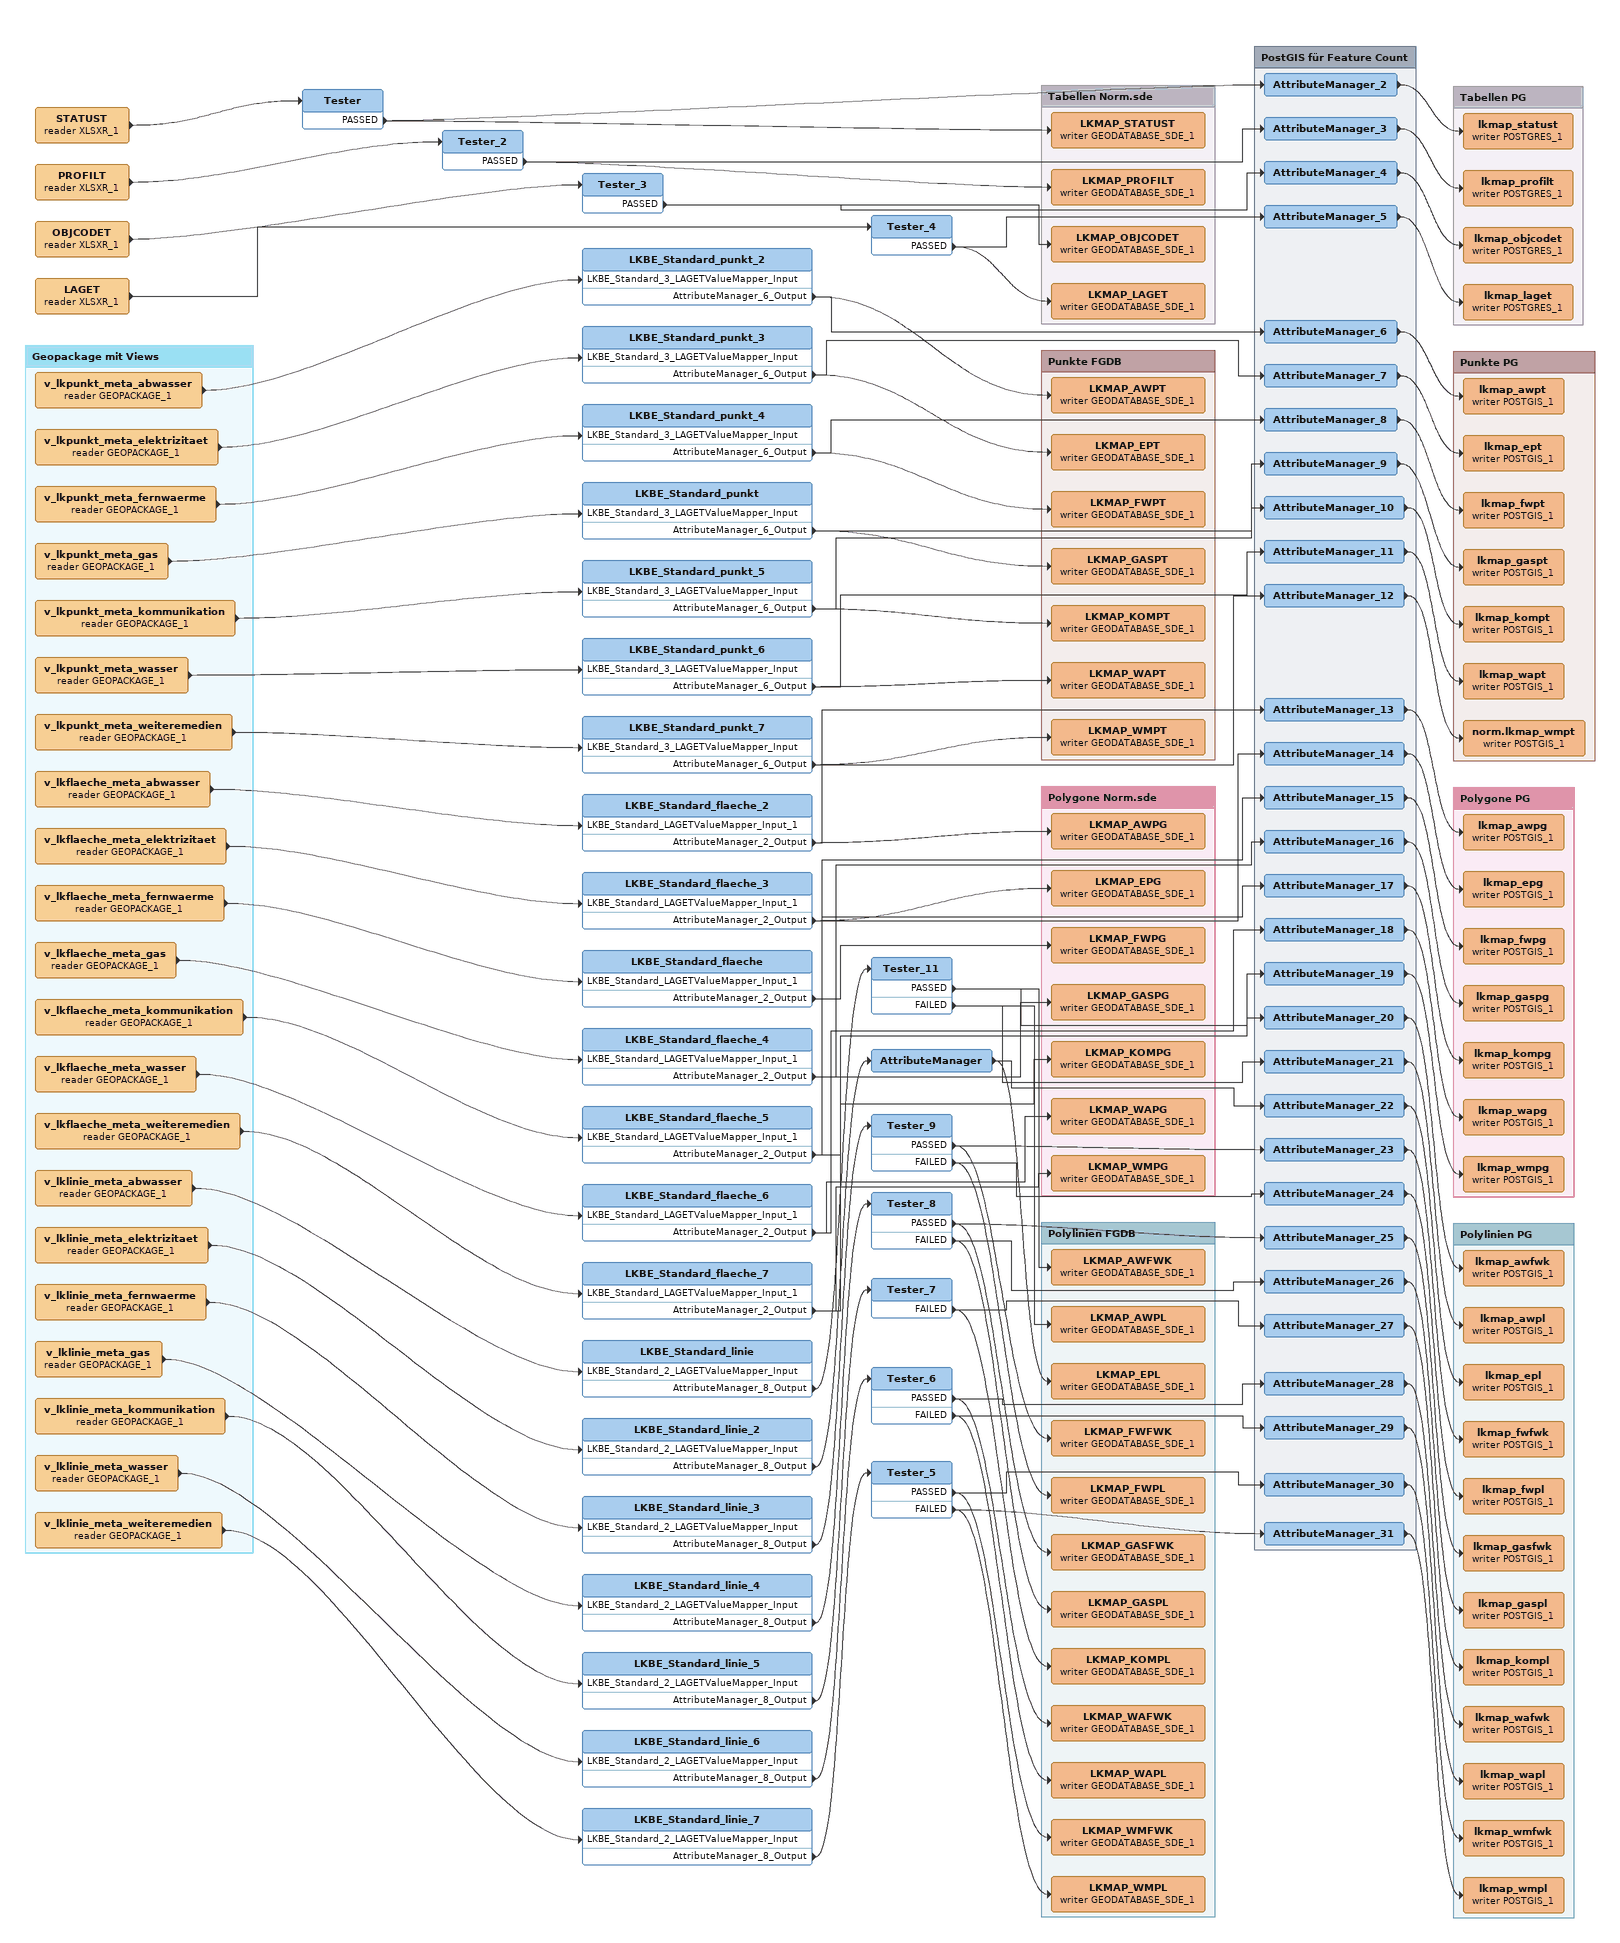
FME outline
LKBE_Standard_flaeche_2
    AttributeManager_2_Output -> LKMAP_AWPG (writer GEODATABASE_SDE_1)
    AttributeManager_2_Output -> AttributeManager_13
LKBE_Standard_flaeche_3
    AttributeManager_2_Output -> LKMAP_EPG (writer GEODATABASE_SDE_1)
    AttributeManager_2_Output -> AttributeManager_14
LKBE_Standard_flaeche
    AttributeManager_2_Output -> LKMAP_FWPG (writer GEODATABASE_SDE_1)
    AttributeManager_2_Output -> AttributeManager_15
LKBE_Standard_flaeche_4
    AttributeManager_2_Output -> LKMAP_GASPG (writer GEODATABASE_SDE_1)
    AttributeManager_2_Output -> AttributeManager_16
LKBE_Standard_flaeche_5
    AttributeManager_2_Output -> LKMAP_KOMPG (writer GEODATABASE_SDE_1)
    AttributeManager_2_Output -> AttributeManager_17
LKBE_Standard_flaeche_6
    AttributeManager_2_Output -> LKMAP_WAPG (writer GEODATABASE_SDE_1)
    AttributeManager_2_Output -> AttributeManager_18
LKBE_Standard_flaeche_7
    AttributeManager_2_Output -> LKMAP_WMPG (writer GEODATABASE_SDE_1)
    AttributeManager_2_Output -> AttributeManager_19
LKBE_Standard_linie
    AttributeManager_8_Output -> Tester_11
Tester_11
    PASSED -> LKMAP_AWFWK (writer GEODATABASE_SDE_1)
    PASSED -> AttributeManager_20
    FAILED -> LKMAP_AWPL (writer GEODATABASE_SDE_1)
    FAILED -> AttributeManager_21
LKBE_Standard_linie_2
    AttributeManager_8_Output -> AttributeManager
AttributeManager
    -> LKMAP_EPL (writer GEODATABASE_SDE_1)
    -> AttributeManager_22
LKBE_Standard_linie_3
    AttributeManager_8_Output -> Tester_9
Tester_9
    PASSED -> LKMAP_FWFWK (writer GEODATABASE_SDE_1)
    PASSED -> AttributeManager_23
    FAILED -> LKMAP_FWPL (writer GEODATABASE_SDE_1)
    FAILED -> AttributeManager_24
LKBE_Standard_linie_4
    AttributeManager_8_Output -> Tester_8
Tester_8
    PASSED -> LKMAP_GASFWK (writer GEODATABASE_SDE_1)
    PASSED -> AttributeManager_25
    FAILED -> LKMAP_GASPL (writer GEODATABASE_SDE_1)
    FAILED -> AttributeManager_26
LKBE_Standard_linie_5
    AttributeManager_8_Output -> Tester_7
Tester_7
    FAILED -> LKMAP_KOMPL (writer GEODATABASE_SDE_1)
    FAILED -> AttributeManager_27
LKBE_Standard_linie_6
    AttributeManager_8_Output -> Tester_6
Tester_6
    PASSED -> LKMAP_WAFWK (writer GEODATABASE_SDE_1)
    PASSED -> AttributeManager_28
    FAILED -> LKMAP_WAPL (writer GEODATABASE_SDE_1)
    FAILED -> AttributeManager_29
LKBE_Standard_linie_7
    AttributeManager_8_Output -> Tester_5
Tester_5
    PASSED -> LKMAP_WMFWK (writer GEODATABASE_SDE_1)
    PASSED -> AttributeManager_30
    FAILED -> LKMAP_WMPL (writer GEODATABASE_SDE_1)
    FAILED -> AttributeManager_31
STATUST (reader XLSXR_1)
    -> Tester
Tester
    PASSED -> LKMAP_STATUST (writer GEODATABASE_SDE_1)
    PASSED -> AttributeManager_2
PROFILT (reader XLSXR_1)
    -> Tester_2
Tester_2
    PASSED -> LKMAP_PROFILT (writer GEODATABASE_SDE_1)
    PASSED -> AttributeManager_3
OBJCODET (reader XLSXR_1)
    -> Tester_3
Tester_3
    PASSED -> LKMAP_OBJCODET (writer GEODATABASE_SDE_1)
    PASSED -> AttributeManager_4
LAGET (reader XLSXR_1)
    -> Tester_4
Tester_4
    PASSED -> LKMAP_LAGET (writer GEODATABASE_SDE_1)
    PASSED -> AttributeManager_5
LKBE_Standard_punkt_2
    AttributeManager_6_Output -> LKMAP_AWPT (writer GEODATABASE_SDE_1)
    AttributeManager_6_Output -> AttributeManager_6
LKBE_Standard_punkt_3
    AttributeManager_6_Output -> LKMAP_EPT (writer GEODATABASE_SDE_1)
    AttributeManager_6_Output -> AttributeManager_7
LKBE_Standard_punkt_4
    AttributeManager_6_Output -> LKMAP_FWPT (writer GEODATABASE_SDE_1)
    AttributeManager_6_Output -> AttributeManager_8
LKBE_Standard_punkt
    AttributeManager_6_Output -> LKMAP_GASPT (writer GEODATABASE_SDE_1)
    AttributeManager_6_Output -> AttributeManager_9
LKBE_Standard_punkt_5
    AttributeManager_6_Output -> LKMAP_KOMPT (writer GEODATABASE_SDE_1)
    AttributeManager_6_Output -> AttributeManager_10
LKBE_Standard_punkt_6
    AttributeManager_6_Output -> LKMAP_WAPT (writer GEODATABASE_SDE_1)
    AttributeManager_6_Output -> AttributeManager_11
LKBE_Standard_punkt_7
    AttributeManager_6_Output -> LKMAP_WMPT (writer GEODATABASE_SDE_1)
    AttributeManager_6_Output -> AttributeManager_12

Bookmark: Geopackage mit Views
v_lkflaeche_meta_abwasser (reader GEOPACKAGE_1)
    -> LKBE_Standard_flaeche_2 [LKBE_Standard_LAGETValueMapper_Input_1]
v_lkflaeche_meta_elektrizitaet (reader GEOPACKAGE_1)
    -> LKBE_Standard_flaeche_3 [LKBE_Standard_LAGETValueMapper_Input_1]
v_lkflaeche_meta_fernwaerme (reader GEOPACKAGE_1)
    -> LKBE_Standard_flaeche [LKBE_Standard_LAGETValueMapper_Input_1]
v_lkflaeche_meta_gas (reader GEOPACKAGE_1)
    -> LKBE_Standard_flaeche_4 [LKBE_Standard_LAGETValueMapper_Input_1]
v_lkflaeche_meta_kommunikation (reader GEOPACKAGE_1)
    -> LKBE_Standard_flaeche_5 [LKBE_Standard_LAGETValueMapper_Input_1]
v_lkflaeche_meta_wasser (reader GEOPACKAGE_1)
    -> LKBE_Standard_flaeche_6 [LKBE_Standard_LAGETValueMapper_Input_1]
v_lkflaeche_meta_weiteremedien (reader GEOPACKAGE_1)
    -> LKBE_Standard_flaeche_7 [LKBE_Standard_LAGETValueMapper_Input_1]
v_lklinie_meta_abwasser (reader GEOPACKAGE_1)
    -> LKBE_Standard_linie [LKBE_Standard_2_LAGETValueMapper_Input]
v_lklinie_meta_elektrizitaet (reader GEOPACKAGE_1)
    -> LKBE_Standard_linie_2 [LKBE_Standard_2_LAGETValueMapper_Input]
v_lklinie_meta_fernwaerme (reader GEOPACKAGE_1)
    -> LKBE_Standard_linie_3 [LKBE_Standard_2_LAGETValueMapper_Input]
v_lklinie_meta_gas (reader GEOPACKAGE_1)
    -> LKBE_Standard_linie_4 [LKBE_Standard_2_LAGETValueMapper_Input]
v_lklinie_meta_kommunikation (reader GEOPACKAGE_1)
    -> LKBE_Standard_linie_5 [LKBE_Standard_2_LAGETValueMapper_Input]
v_lklinie_meta_wasser (reader GEOPACKAGE_1)
    -> LKBE_Standard_linie_6 [LKBE_Standard_2_LAGETValueMapper_Input]
v_lklinie_meta_weiteremedien (reader GEOPACKAGE_1)
    -> LKBE_Standard_linie_7 [LKBE_Standard_2_LAGETValueMapper_Input]
v_lkpunkt_meta_abwasser (reader GEOPACKAGE_1)
    -> LKBE_Standard_punkt_2 [LKBE_Standard_3_LAGETValueMapper_Input]
v_lkpunkt_meta_elektrizitaet (reader GEOPACKAGE_1)
    -> LKBE_Standard_punkt_3 [LKBE_Standard_3_LAGETValueMapper_Input]
v_lkpunkt_meta_fernwaerme (reader GEOPACKAGE_1)
    -> LKBE_Standard_punkt_4 [LKBE_Standard_3_LAGETValueMapper_Input]
v_lkpunkt_meta_gas (reader GEOPACKAGE_1)
    -> LKBE_Standard_punkt [LKBE_Standard_3_LAGETValueMapper_Input]
v_lkpunkt_meta_kommunikation (reader GEOPACKAGE_1)
    -> LKBE_Standard_punkt_5 [LKBE_Standard_3_LAGETValueMapper_Input]
v_lkpunkt_meta_wasser (reader GEOPACKAGE_1)
    -> LKBE_Standard_punkt_6 [LKBE_Standard_3_LAGETValueMapper_Input]
v_lkpunkt_meta_weiteremedien (reader GEOPACKAGE_1)
    -> LKBE_Standard_punkt_7 [LKBE_Standard_3_LAGETValueMapper_Input]

Bookmark: Polygone Norm.sde
LKMAP_AWPG (writer GEODATABASE_SDE_1)
LKMAP_EPG (writer GEODATABASE_SDE_1)
LKMAP_FWPG (writer GEODATABASE_SDE_1)
LKMAP_GASPG (writer GEODATABASE_SDE_1)
LKMAP_KOMPG (writer GEODATABASE_SDE_1)
LKMAP_WAPG (writer GEODATABASE_SDE_1)
LKMAP_WMPG (writer GEODATABASE_SDE_1)

Bookmark: PostGIS für Feature Count
AttributeManager_13
    -> lkmap_awpg (writer POSTGIS_1)
AttributeManager_14
    -> lkmap_epg (writer POSTGIS_1)
AttributeManager_15
    -> lkmap_fwpg (writer POSTGIS_1)
AttributeManager_16
    -> lkmap_gaspg (writer POSTGIS_1)
AttributeManager_17
    -> lkmap_kompg (writer POSTGIS_1)
AttributeManager_18
    -> lkmap_wapg (writer POSTGIS_1)
AttributeManager_19
    -> lkmap_wmpg (writer POSTGIS_1)
AttributeManager_20
    -> lkmap_awfwk (writer POSTGIS_1)
AttributeManager_21
    -> lkmap_awpl (writer POSTGIS_1)
AttributeManager_22
    -> lkmap_epl (writer POSTGIS_1)
AttributeManager_23
    -> lkmap_fwfwk (writer POSTGIS_1)
AttributeManager_24
    -> lkmap_fwpl (writer POSTGIS_1)
AttributeManager_25
    -> lkmap_gasfwk (writer POSTGIS_1)
AttributeManager_26
    -> lkmap_gaspl (writer POSTGIS_1)
AttributeManager_27
    -> lkmap_kompl (writer POSTGIS_1)
AttributeManager_28
    -> lkmap_wafwk (writer POSTGIS_1)
AttributeManager_29
    -> lkmap_wapl (writer POSTGIS_1)
AttributeManager_30
    -> lkmap_wmfwk (writer POSTGIS_1)
AttributeManager_31
    -> lkmap_wmpl (writer POSTGIS_1)
AttributeManager_2
    -> lkmap_statust (writer POSTGRES_1)
AttributeManager_3
    -> lkmap_profilt (writer POSTGRES_1)
AttributeManager_4
    -> lkmap_objcodet (writer POSTGRES_1)
AttributeManager_5
    -> lkmap_laget (writer POSTGRES_1)
AttributeManager_6
    -> lkmap_awpt (writer POSTGIS_1)
AttributeManager_7
    -> lkmap_ept (writer POSTGIS_1)
AttributeManager_8
    -> lkmap_fwpt (writer POSTGIS_1)
AttributeManager_9
    -> lkmap_gaspt (writer POSTGIS_1)
AttributeManager_10
    -> lkmap_kompt (writer POSTGIS_1)
AttributeManager_11
    -> lkmap_wapt (writer POSTGIS_1)
AttributeManager_12
    -> norm.lkmap_wmpt (writer POSTGIS_1)

Bookmark: Polygone PG
lkmap_awpg (writer POSTGIS_1)
lkmap_epg (writer POSTGIS_1)
lkmap_fwpg (writer POSTGIS_1)
lkmap_gaspg (writer POSTGIS_1)
lkmap_kompg (writer POSTGIS_1)
lkmap_wapg (writer POSTGIS_1)
lkmap_wmpg (writer POSTGIS_1)

Bookmark: Polylinien FGDB
LKMAP_AWFWK (writer GEODATABASE_SDE_1)
LKMAP_AWPL (writer GEODATABASE_SDE_1)
LKMAP_EPL (writer GEODATABASE_SDE_1)
LKMAP_FWFWK (writer GEODATABASE_SDE_1)
LKMAP_FWPL (writer GEODATABASE_SDE_1)
LKMAP_GASFWK (writer GEODATABASE_SDE_1)
LKMAP_GASPL (writer GEODATABASE_SDE_1)
LKMAP_KOMPL (writer GEODATABASE_SDE_1)
LKMAP_WAFWK (writer GEODATABASE_SDE_1)
LKMAP_WAPL (writer GEODATABASE_SDE_1)
LKMAP_WMFWK (writer GEODATABASE_SDE_1)
LKMAP_WMPL (writer GEODATABASE_SDE_1)

Bookmark: Polylinien PG
lkmap_awfwk (writer POSTGIS_1)
lkmap_awpl (writer POSTGIS_1)
lkmap_epl (writer POSTGIS_1)
lkmap_fwfwk (writer POSTGIS_1)
lkmap_fwpl (writer POSTGIS_1)
lkmap_gasfwk (writer POSTGIS_1)
lkmap_gaspl (writer POSTGIS_1)
lkmap_kompl (writer POSTGIS_1)
lkmap_wafwk (writer POSTGIS_1)
lkmap_wapl (writer POSTGIS_1)
lkmap_wmfwk (writer POSTGIS_1)
lkmap_wmpl (writer POSTGIS_1)

Bookmark: Tabellen PG
lkmap_statust (writer POSTGRES_1)
lkmap_profilt (writer POSTGRES_1)
lkmap_objcodet (writer POSTGRES_1)
lkmap_laget (writer POSTGRES_1)

Bookmark: Tabellen Norm.sde
LKMAP_STATUST (writer GEODATABASE_SDE_1)
LKMAP_PROFILT (writer GEODATABASE_SDE_1)
LKMAP_OBJCODET (writer GEODATABASE_SDE_1)
LKMAP_LAGET (writer GEODATABASE_SDE_1)

Bookmark: Punkte PG
lkmap_awpt (writer POSTGIS_1)
lkmap_ept (writer POSTGIS_1)
lkmap_fwpt (writer POSTGIS_1)
lkmap_gaspt (writer POSTGIS_1)
lkmap_kompt (writer POSTGIS_1)
lkmap_wapt (writer POSTGIS_1)
norm.lkmap_wmpt (writer POSTGIS_1)

Bookmark: Punkte FGDB
LKMAP_AWPT (writer GEODATABASE_SDE_1)
LKMAP_EPT (writer GEODATABASE_SDE_1)
LKMAP_FWPT (writer GEODATABASE_SDE_1)
LKMAP_GASPT (writer GEODATABASE_SDE_1)
LKMAP_KOMPT (writer GEODATABASE_SDE_1)
LKMAP_WAPT (writer GEODATABASE_SDE_1)
LKMAP_WMPT (writer GEODATABASE_SDE_1)
